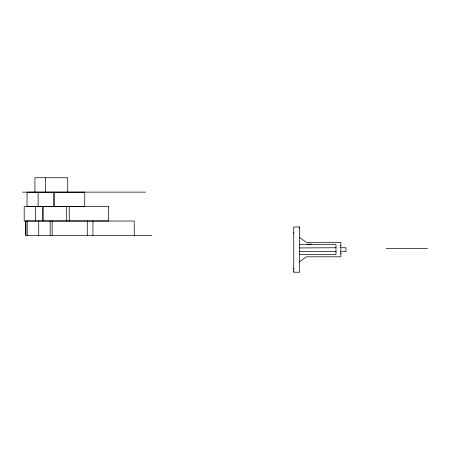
<?xml version="1.0" encoding="UTF-8"?>
<svg xmlns="http://www.w3.org/2000/svg" width="450" height="450" viewBox="0 0 450 450"><rect width="100%" height="100%" fill="white"/><g stroke="black" fill="none" stroke-linecap="round" stroke-linejoin="round"><path stroke-width="0.67" d="M293.738 272.183L293.738 227.031L299.492 226.946L299.492 272.261L293.738 272.183L293.738 271.423M293.738 269.224L293.738 268.419M293.738 233.257L293.738 232.459M299.492 247.939L336.127 247.748M299.492 228.645L299.492 226.946M299.492 261.832L306.349 256.798L340.875 256.798L340.875 242.409L306.349 242.409L299.492 237.375M22.5 192.127L67.725 192.127L67.725 177.739L34.92 177.739L34.92 192.127M67.967 192.127L145.558 192.127M151.858 235.401L25.723 235.401L25.723 221.018M306.973 244.136L311.541 244.136M299.492 244.569L335.964 244.569L335.964 254.638L299.492 254.638M340.279 245.368L340.875 245.368M340.279 247.483L340.751 247.483M341.646 247.742L345.938 247.748L345.938 251.46L341.646 251.46M386.01 248.377L427.5 248.377M336.127 251.46L299.492 251.46M340.279 251.719L340.751 251.719M340.279 253.839L340.875 253.839M134.246 235.401L134.246 221.018L25.903 221.018L25.903 235.401M92.936 221.018L92.936 235.401M87.283 221.018L87.283 235.401M69.244 206.589L69.244 220.978M66.319 206.589L66.319 220.978M54.439 192.167L54.439 206.55M53.511 192.167L53.511 206.55M52.161 221.018L52.161 235.401M50.175 221.018L50.175 235.401M45.534 177.739L45.534 192.127M38.723 221.018L38.723 235.401M38.137 192.167L38.137 206.55M35.606 206.589L35.606 220.978M27.214 221.018L27.214 235.401M84.752 192.167L27.045 192.167L27.045 206.55L84.752 206.55L84.752 192.167M42.778 206.589L24.188 206.589L24.188 220.978L42.778 220.978L42.778 206.589M108.512 206.589L43.104 206.589L43.104 220.978L108.512 220.978L108.512 206.589"/></g></svg>
